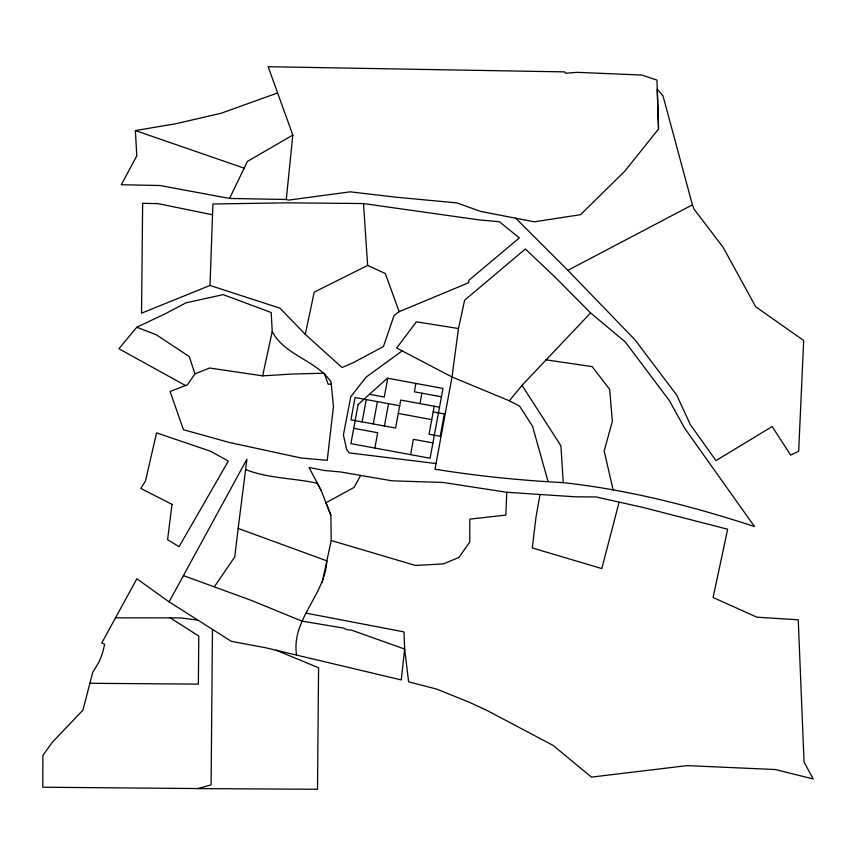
<?xml version="1.0" encoding="UTF-8"?>
<svg xmlns="http://www.w3.org/2000/svg" width="856" height="856" viewBox="0 0 856 856"><rect width="100%" height="100%" fill="white"/><g stroke="black" fill="none" stroke-linecap="round" stroke-linejoin="round"><path stroke-width="1.28" d="M296.55 654.979C291.061 619.519 325.12 595.081 326.842 560.862L238.161 528.42L246.913 459.212L169.103 601.854L231.334 641.347L265.446 647.703L401.25 679.921L404.663 649.051L403.968 631.899L306.288 613.174M212.47 629.374L211.09 784.845L198.078 788.569L42.8 787.22L42.886 755.431L52.441 742.12L82.946 710.127L92.694 672.409L98.408 662.983A67.859 67.859 0 0 0 104.304 645.724L104.55 644.226L101.757 643.006L136.864 578.784L169.103 601.854M209.998 285.455L212.919 203.996L286.76 202.819L363.479 203.557L479.21 219.917L499.423 221.736L519.346 237.925L469.056 280.126L468.617 282.748L399.164 311.691L394.092 315.447L383.435 346.53L353.935 362.345L342.047 367.556L305.303 334.354L279.88 308.128L209.998 285.455L141.529 313.189L142.652 203.321L158.06 203.642L212.534 214.781M506.741 492.275L505.843 515.087L469.816 519.143L469.741 542.062L458.934 557.406L443.558 563.869L415.492 565.474L331.219 540.5L330.876 515.28L325.976 502.75L354.063 487.428L360.611 475.455L392.155 480.826L443.055 482.463L506.741 492.275L575.617 496.822L596.108 496.951L643.498 507.565L727.664 529.222L713.091 597.499L756.929 617.197L798.241 619.798L804.052 761.99L813.2 778.971L775.333 769.533L687.111 765.617L591.41 777.12L553.254 745.49L486.818 710.352L469.334 702.273L436.603 689.059L408.601 681.836L404.663 649.051L351.399 630.102L347.247 629.77L343.17 628.026L301.761 621.06L251.001 600.259L183.569 575.681M286.268 199.501L292.827 135.088L268.163 66.715L564.682 71.893L565.538 73.252L577.201 72.343L641.7 75.028L656.969 80.1L658.542 129.01L624.602 171.393L580.518 214.685L534.358 221.822L480.644 211.421L456.89 202.904L396.242 197.222L350.254 191.84L288.665 200.101L286.268 199.501L229.547 198.453L160.083 185.527L121.284 184.725L136.789 155.878L135.376 130.561L175.79 123.746L221.244 113.217L277.569 92.972M238.161 528.42L234.758 556.946L214.503 586.553M458.484 328.533L452 376.982L434.998 469.216C477.584 476.064 520.266 480.344 563.259 482.645C628.507 489.771 692.172 506.174 754.478 526.526L684.672 428.268L669.349 400.587L625.222 341.886L590.597 312.932L555.437 277.505L525.391 248.989L464.615 300.221L458.484 328.533L416.369 321.845L396.67 348.018L452 376.982L509.352 400.79L519.645 406.193L532.539 426.256L547.947 481.104M539.976 494.65L536.027 516.971L532.282 547.958L601.8 568.566L619.091 502.258M362.12 421.88L366.229 399.559M373.27 423.934L377.389 401.614M374.875 448.052L377.699 432.729L353.721 428.31M387.747 378.245L384.28 397.024L369.492 394.306M384.43 425.988L388.549 403.679M415.909 383.435L414.368 391.802L441.429 396.799M410.58 454.632L413.405 439.31L432.922 442.916M419.986 403.615L421.912 393.193M434.217 406.236L429.059 434.217L440.219 436.271L444.339 413.962L433.179 411.907M272.229 331.54C285.016 355.796 316.239 360.076 331.079 381.979L333.444 406.589L327.227 460.335L301.237 458.024L229.387 442.477L183.462 429.733L170.098 391.492L187.378 384.815L194.965 373.826L209.624 368.016L262.642 375.859L272.229 331.54L271.213 312.536L223.17 294.625L185.891 302.853L165.711 313.564L136.757 327.249L118.898 348.734L185.495 385.542M305.303 334.354L314.227 292.11L367.663 265.424L385.318 273.503L399.164 311.691M322.188 582.476L331.219 540.5M229.547 198.453L247.459 161.399L292.827 135.088M509.352 400.79L522.01 385.339L590.597 312.932M402.202 350.906L366.026 377.175L350.789 396.713L343.384 434.944L346.68 449.518L349.141 452.899L436.046 463.535M658.542 129.01L657.237 89.249L663.004 95.851L692.408 204.851L567.87 270.325L515.729 218.216M262.642 375.859L292.174 374.04L324.274 373.205L328.126 384.205L331.293 384.205M115.528 617.818L180.723 617.904L197.907 620.14M198.078 788.569L317.512 789.286L318.582 667.755L276.188 650.218M89.634 683.281L198.367 684.126L198.785 636.019L170.109 617.818M545.743 359.777L592.17 366.635L609.633 389.309L612.372 421.334L604.165 450.941L613.163 490.156M360.611 475.455L340.57 471.945L324.167 470.458L309.016 467.451L321.203 490.542L330.876 515.28M439.502 407.21L400.747 400.062L395.59 428.043L350.96 419.815L355.069 397.505L399.699 405.733M398.275 413.448L431.756 419.622M135.376 130.561L244.238 168.193M136.757 327.249L156.263 334.739L189.208 356.556L194.965 373.826M245.608 469.516C268.367 478.632 293.683 477.969 317.373 483.276L321.203 490.542M567.87 270.325L635.034 339.885L676.711 395.098L690.353 424.683L715.969 460.592L772.133 426.566L790.687 455.125L798.669 451.262L803.688 340.506L755.72 306.801L723.149 247.352L694.034 209.099L692.408 204.851M522.01 385.339L560.905 445.773L563.259 482.645M363.479 203.557L367.663 265.424M171.992 504.334L167.583 539.719L179.075 546.695L228.338 461.063L210.64 451.283L156.584 432.869L145.424 481.093L140.78 488.444L171.992 504.334M358.108 404.556L350.896 443.633L430.097 458.228L442.969 388.421L387.404 378.181L358.108 404.556"/></g></svg>
